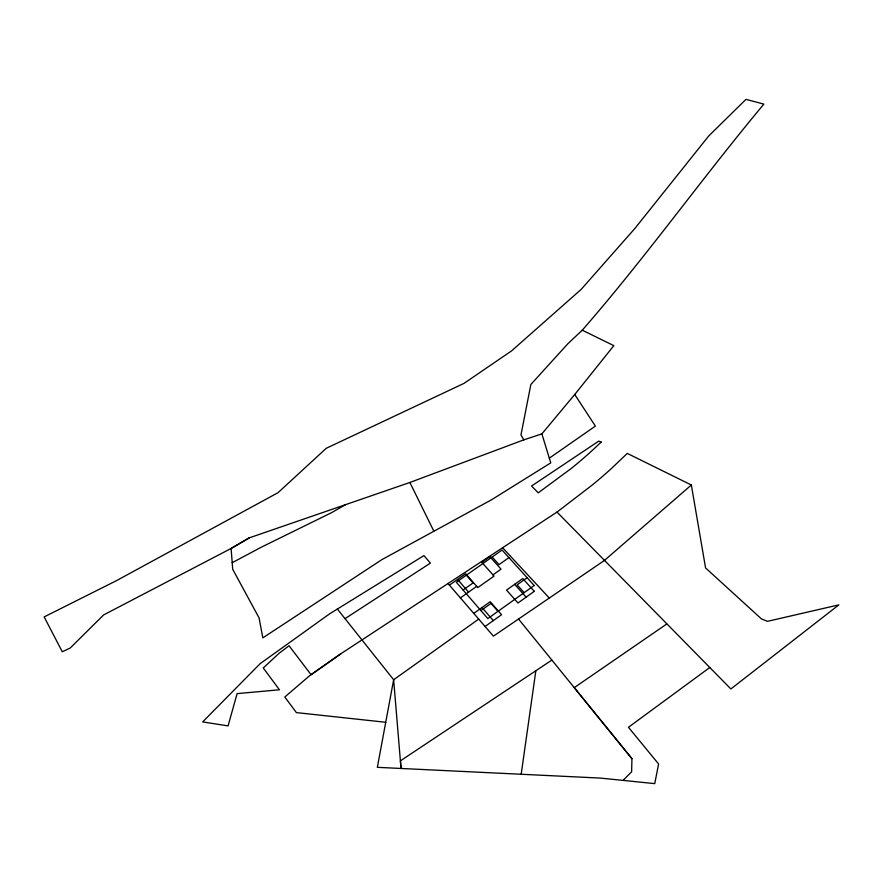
<?xml version="1.0" encoding="UTF-8"?>
<svg xmlns="http://www.w3.org/2000/svg" width="883" height="883" viewBox="0 0 883 883"><rect width="100%" height="100%" fill="white"/><g stroke="black" fill="none" stroke-linecap="round" stroke-linejoin="round"><path stroke-width="1.32" d="M518.531 619.016L631.941 758.685L631.621 771.797L623.089 780.395L600.043 778.066L377.35 767.327L393.641 679.755L478.707 619.115M521.213 774.093L535.849 670.738M574.734 394.502L613.84 345.639L582.261 330.198L567.879 343.719L530.849 384.502L520.981 434.911L523.829 439.855L541.886 433.873L574.734 394.502L595.385 426.092L549.314 458.167M582.261 330.198C645.848 257.306 701.886 178.333 763.872 104.117L745.98 99.36L708.652 136.048L634.8 228.565L581.169 289.392L511.577 350.882L464.005 383.377L326.213 448.31L278.057 492.67L116.501 580.639L44.15 616.919L62.285 651.753L70.221 648.023L103.664 614.899L231.103 548.464L249.26 537.868L409.878 482.482L523.829 439.855M385.728 722.272L296.39 712.603L284.801 697.007L309.734 675.627L340.783 653.817L557.007 512.074L591.864 485.33A402.394 285.507 -21 0 0 611.831 468.133L627.283 453.398L691.345 485.01L604.314 560.539L493.409 636.146L448.023 583.542M709.744 667.526L628.453 727.294L658.597 763.972L654.745 783.64L623.089 780.395M485.076 626.5L501.566 614.711L490.197 601.72L473.774 613.398M480.915 610.595L491.025 603.398L497.979 611.334M527.118 577.714L517.129 584.822L524.149 592.659M463.067 590.01L473.1 582.923L466.345 575.197M508.928 557.615L499.016 564.623L492.184 556.996M460.407 597.89L476.732 586.345M492.968 574.866L501.058 569.149L489.888 556.665L481.842 562.339L494.05 576.08L477.802 587.57L465.672 573.718L449.414 585.153M340.783 653.817L311.07 674.711L289.05 645.738L279.216 653.188L263.266 667.956L279.436 689.789L237.119 693.619L228.068 725.892L202.66 721.93L260.132 663.674L329.767 613.729L423.917 555.606L430.396 563.1L345.032 618.652M666.808 623.95L574.248 687.647L631.941 758.685M551.875 660.087L400.418 760.848L401.025 768.442L393.641 679.755L337.372 609.027M249.249 537.868L231.103 548.464L232.704 569.281L259.083 617.923L262.825 637.879L381.82 559.667L491.522 499.778L550.76 462.869L541.886 433.873M345.463 504.712L331.401 512.758L261.379 547.151L232.185 562.703M557.007 512.074L730.881 688.961L838.85 604.877L767.459 621.334L761.4 618.862L705.572 567.935L691.345 485.01M502.593 547.736L549.292 598.045M514.657 584.325L526.136 597.151M457.56 579.425L468.575 592.118M481.997 607.548L493.332 620.594M409.878 482.482L433.807 531.08M601.18 442.063L593.674 449.149A376.533 266.611 -21 0 1 571.621 468.189L538.233 492.835L531.577 486.014L598.751 441.125L601.18 442.063M534.171 585.506L487.835 618.575L456.334 582.25L502.074 550.032L534.171 585.506M534.281 591.323L517.968 602.99L506.522 590.109L522.758 578.553L534.281 591.323"/></g></svg>
